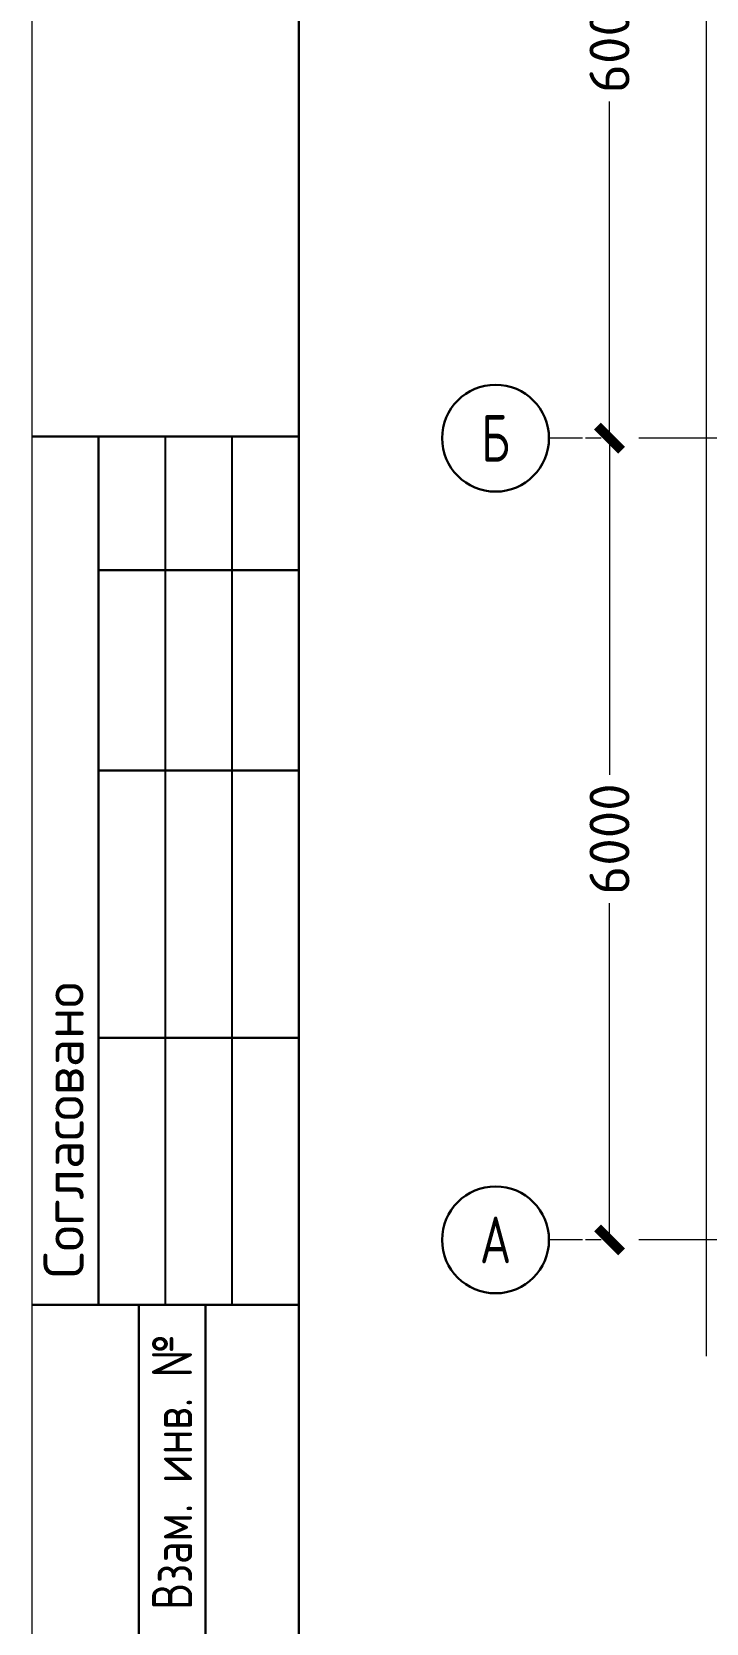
# Model space of a CAD drawing. Extents: x -965262 to 1142518, y -357520 to 71675.
# Drawn here: x 396718 to 401766, y -233469 to -221560 of the extents above; entities that cross this region are included whole.
import ezdxf
from ezdxf.enums import TextEntityAlignment as Align

# ---------------------------------------------------------------- set-up
doc = ezdxf.new("R2010")
doc.units = 0
doc.header["$LTSCALE"] = 10
doc.linetypes.add('DOTE', pattern=[2.42, 2, -0.2, 0.02, -0.2])
doc.layers.get('0').update_dxf_attribs({"linetype": 'CONTINUOUS', "lineweight": 30})
doc.layers.get('Defpoints').update_dxf_attribs({"linetype": 'CONTINUOUS'})
doc.layers.add('DOTE', color=7, linetype='DOTE', lineweight=9)
doc.styles.add('GOST 2.304', font='isocpeur.ttf', dxfattribs={"width": 0.75, "height": 250})
doc.styles.get("Standard").update_dxf_attribs({"font": 'isocpeur.ttf', "height": 300})
doc.dimstyles.get("Standard").update_dxf_attribs({"dimscale": 100, "dimtxt": 300, "dimasz": 1.8, "dimexe": 1.8, "dimexo": 0.625, "dimgap": 0.9, "dimtad": 0, "dimdec": 0, "dimzin": 0, "dimdsep": 46, "dimtxsty": 'Standard', "dimblk": 'ARCHTICK', "dimcen": 0.9, "dimclrd": 256, "dimclre": 256, "dimclrt": 256, "dimadec": 0, "dimazin": 0, "dimtfac": 1, "dimtdec": 0, "dimtofl": 0, "dimtmove": 0, "dimatfit": 3, "dimfxl": 1, "dimtolj": 1, "dimtzin": 0, "dimlwd": 15, "dimlwe": 15, "dimarcsym": 0})

# ---------------------------------------------------------------- blocks, each defined once
blk = doc.blocks.new('_ArchTick')
at = {"color": 0, "linetype": 'ByBlock', "lineweight": 0, "const_width": 0.4}
blk.add_lwpolyline([(-0.5, -0.5), (0.5, 0.5)], dxfattribs=at)
blk = doc.blocks.new('*D1867')
at = {"lineweight": 15, "transparency": 16777216}
for p, q in [((400980, -224601), (400862, -224601)), ((401042, -224601), (401042, -227121)), ((401042, -230601), (401042, -228081)), ((400980, -230601), (400862, -230601))]:
    blk.add_line(p, q, dxfattribs=at)
at = {"layer": 'Defpoints', "color": 0, "lineweight": 15, "transparency": 16777216}
for p in [(401042, -224601), (401042, -224601), (401042, -230601)]:
    blk.add_point(p, dxfattribs=at)
at = {"lineweight": 15, "transparency": 16777216, "xscale": 180, "yscale": 180, "zscale": 180}
for p, rotation in [((401042, -224601), 90), ((401042, -230601), 270)]:
    blk.add_blockref('_ArchTick', p, dxfattribs=dict(at, rotation=rotation))
at = {"lineweight": 15, "transparency": 16777216, "insert": (401042, -227601), "char_height": 300, "attachment_point": 5, "rotation": 90}
blk.add_mtext('\\A1;6000', dxfattribs=at)
blk = doc.blocks.new('*D1868')
at = {"lineweight": 15, "transparency": 16777216}
for p, q in [((400980, -218601), (400862, -218601)), ((401042, -218601), (401042, -221121)), ((401042, -224601), (401042, -222081)), ((400980, -224601), (400862, -224601))]:
    blk.add_line(p, q, dxfattribs=at)
at = {"layer": 'Defpoints', "color": 0, "lineweight": 15, "transparency": 16777216}
for p in [(401042, -218601), (401042, -218601), (401042, -224601, 1451)]:
    blk.add_point(p, dxfattribs=at)
at = {"lineweight": 15, "transparency": 16777216, "xscale": 180, "yscale": 180, "zscale": 180}
for p, rotation in [((401042, -218601), 90), ((401042, -224601), 270)]:
    blk.add_blockref('_ArchTick', p, dxfattribs=dict(at, rotation=rotation))
at = {"lineweight": 15, "transparency": 16777216, "insert": (401042, -221601), "char_height": 300, "attachment_point": 5, "rotation": 90}
blk.add_mtext('\\A1;6000', dxfattribs=at)

msp = doc.modelspace()

# ---------------------------------------------------------------- linework, layer by layer
at = {"color": 5, "lineweight": 15, "ltscale": 10, "extrusion": (1, 0, 0)}
msp.add_line((401765.8, -215667.4, 13061.6), (401765.8, -231471.6, 13061.6), dxfattribs=at)
for p, q in [((398717.6, -224587.8, 9801.8), (396717.6, -224587.8, 9801.8)), ((397217.6, -231087.8, 9801.8), (397217.6, -224587.8, 9801.8)), ((397217.6, -225587.8, 9801.8), (398717.6, -225587.8, 9801.8)), ((397217.6, -227087.8, 9801.8), (398717.6, -227087.8, 9801.8)), ((397217.6, -229087.8, 9801.8), (398717.6, -229087.8, 9801.8)), ((396717.6, -231087.8, 9801.8), (398717.6, -231087.8, 9801.8)), ((397517.6, -239587.8, 9801.8), (397517.6, -231087.8, 9801.8)), ((398017.6, -239587.8, 9801.8), (398017.6, -231087.8, 9801.8))]:
    msp.add_line(p, q)
at = {"lineweight": 25}
for p, q in [((397717.6, -231087.8, 9801.8), (397717.6, -224587.8, 9801.8)), ((398217.6, -231087.8, 9801.8), (398217.6, -224587.8, 9801.8))]:
    msp.add_line(p, q, dxfattribs=at)
at = {"lineweight": 15, "elevation": 9801.8}
msp.add_lwpolyline([(456167.6, -240087.8), (456167.6, -198037.8), (396717.6, -198037.8), (396717.6, -240087.8)], close=True, dxfattribs=at)
at = {"elevation": 9801.8}
msp.add_lwpolyline([(455667.6, -239587.8), (455667.6, -198537.8), (398717.6, -198537.8), (398717.6, -239587.8)], close=True, dxfattribs=at)
at = {"layer": 'DOTE', "color": 7, "ltscale": 100}
for p, q in [((439560.9, -224600.9, 9801.8), (400589, -224600.9, 9801.8)), ((439560.9, -230600.9, 9801.8), (400589, -230600.9, 9801.8))]:
    msp.add_line(p, q, dxfattribs=at)
at = {"layer": 'DOTE', "color": 7, "linetype": 'Continuous', "lineweight": 30}
for centre in [(400189, -224600.9, 9801.8), (400189, -230600.9, 9801.8)]:
    msp.add_circle(centre, 400, dxfattribs=at)

# ---------------------------------------------------------------- texts
at = {"lineweight": 25, "style": 'GOST 2.304'}
msp.add_text('Согласовано', height=300, rotation=90, dxfattribs=at).set_placement((397105.7, -230887.8, 9801.8))
at = {"lineweight": 25, "style": 'GOST 2.304', "width": 0.8}
msp.add_text('Взам. инв. №', height=300, rotation=90, dxfattribs=at).set_placement((397767.6, -232337.8, 9801.8), align=Align.MIDDLE_CENTER)
at = {"layer": 'DOTE', "color": 7, "linetype": 'Continuous', "lineweight": 30, "ltscale": 100, "char_height": 350, "width": 800, "attachment_point": 5, "style": 'GOST 2.304'}
for s, insert in [('Б', (400189, -224600.9, 9801.8)), ('А', (400189, -230600.9, 9801.8))]:
    msp.add_mtext(s, dxfattribs=dict(at, insert=insert))

# ---------------------------------------------------------------- dimensions: what is measured, and where the dimension line sits
at = {"color": 7, "lineweight": 15}
for base, p1, p2, picture, middle in [((401042.3, -218600.9, 9801.8), (401042.3, -224600.9, 11253.1), (401042.3, -218600.9, 9801.8), '*D1868', (401042.3, -221600.9, 9801.8)), ((401042.3, -224600.9, 9801.8), (401042.3, -230600.9, 9801.8), (401042.3, -224600.9, 9801.8), '*D1867', (401042.3, -227600.9, 9801.8))]:
    dim = msp.add_linear_dim(base=base, p1=p1, p2=p2, angle=90, dimstyle='Standard', dxfattribs=at)
    dim.commit()
    dim.dimension.update_dxf_attribs({"geometry": picture, "text_midpoint": middle})

doc.saveas('drawing.dxf')
